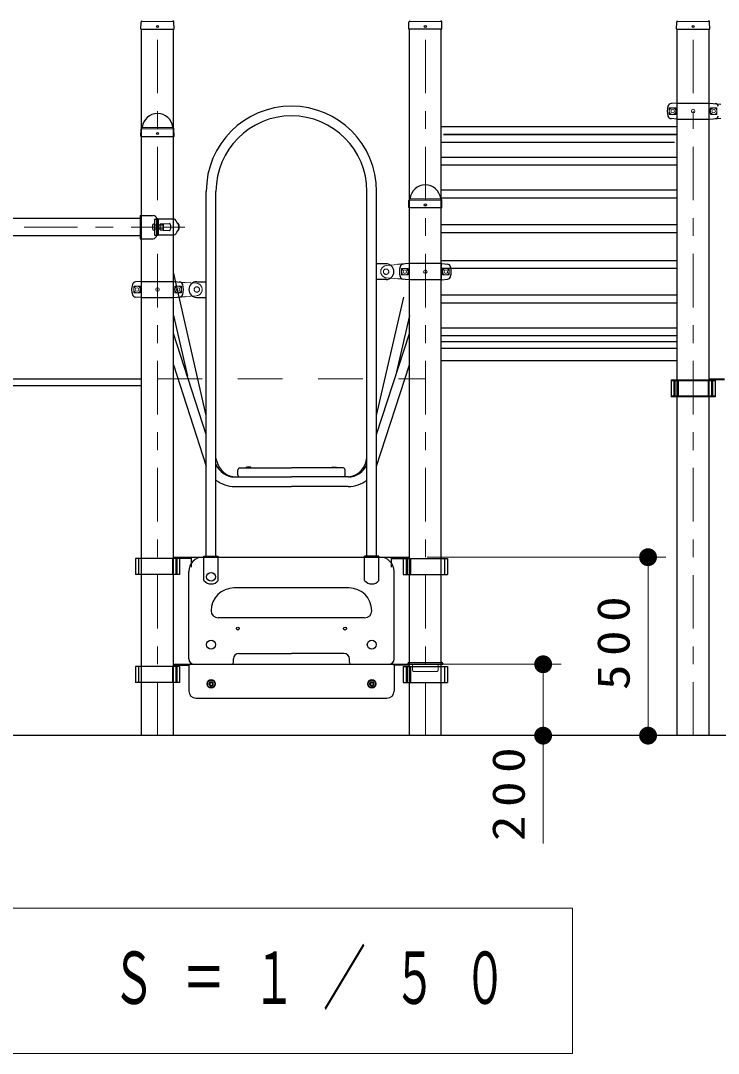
# Model space of a CAD drawing. Units: millimetres on the paper, scale 1:50. Extents: x -385 to 0, y -594 to 267.
# Drawn here: x -103.8 to -64.7, y -137 to -79.1 of the extents above; entities that cross this region are included whole.
import ezdxf

# ---------------------------------------------------------------- set-up
doc = ezdxf.new("R2010")
doc.units = ezdxf.units.MM
doc.linetypes.add('USER1', pattern=[4.5, 2.5, -2])
doc.linetypes.add('USER2', pattern=[6, 3, -1, 1, -1])
doc.layers.add('LY_1', color=7, linetype='Continuous', lineweight=25)
doc.styles.add('ＭＳ ゴシック', font='')
doc.styles.get('ＭＳ ゴシック').set_extended_font_data('MS Gothic')

# ---------------------------------------------------------------- blocks, each defined once
blk = doc.blocks.new('filled_dot')
at = {"color": 0, "linetype": 'Continuous', "lineweight": -2, "const_width": 1.25}
blk.add_lwpolyline([(-0.625, 0, 1), (0.625, 0, 1)], format="xyb", close=True, dxfattribs=at)

msp = doc.modelspace()

# ---------------------------------------------------------------- linework, layer by layer
at = {"layer": 'LY_1'}
for p, q in [((-97.043, -79.611), (-97.035, -79.214)), ((-97.01, -79.156), (-96.988, -79.134)), ((-95.218, -79.156), (-95.24, -79.134)), ((-95.185, -79.61), (-95.193, -79.214)), ((-82.043, -79.61), (-82.035, -79.214)), ((-82.01, -79.156), (-81.988, -79.134)), ((-80.218, -79.156), (-80.24, -79.134)), ((-80.185, -79.611), (-80.193, -79.214)), ((-67.043, -79.611), (-67.035, -79.214)), ((-67.01, -79.156), (-66.988, -79.134)), ((-65.218, -79.156), (-65.24, -79.134)), ((-65.185, -79.61), (-65.193, -79.214)), ((-97.033, -79.62), (-97.043, -79.611)), ((-97.033, -79.62), (-95.194, -79.62)), ((-97.005, -119.201), (-97.005, -79.62)), ((-95.223, -119.201), (-95.223, -79.62)), ((-95.185, -79.61), (-95.194, -79.62)), ((-82.043, -79.61), (-82.033, -79.62)), ((-80.195, -79.62), (-82.033, -79.62)), ((-82.005, -119.201), (-82.005, -79.62)), ((-80.223, -119.201), (-80.223, -79.62)), ((-80.195, -79.62), (-80.185, -79.611)), ((-67.033, -79.62), (-67.043, -79.611)), ((-67.033, -79.62), (-65.194, -79.62)), ((-67.005, -119.201), (-67.005, -79.62)), ((-65.223, -119.201), (-65.223, -79.62)), ((-65.185, -79.61), (-65.194, -79.62)), ((-67.034, -83.751), (-67.349, -83.778)), ((-67.034, -83.751), (-65.193, -83.751)), ((-65.194, -83.751), (-64.564, -83.806)), ((-67.034, -84.651), (-67.349, -84.623)), ((-67.034, -84.651), (-65.193, -84.651)), ((-65.194, -84.651), (-64.564, -84.596)), ((-97.043, -85.611), (-97.035, -85.214)), ((-97.033, -85.62), (-97.043, -85.611)), ((-97.033, -85.62), (-95.194, -85.62)), ((-97.01, -85.156), (-96.988, -85.134)), ((-95.218, -85.156), (-95.24, -85.134)), ((-95.185, -85.61), (-95.194, -85.62)), ((-95.185, -85.61), (-95.193, -85.214)), ((-67.005, -85.084), (-80.223, -85.084)), ((-67.005, -85.533), (-80.094, -85.533)), ((-67.005, -85.518), (-80.09, -85.518)), ((-67.159, -85.967), (-80.223, -85.967)), ((-67.005, -86.798), (-80.223, -86.798)), ((-67.005, -87.232), (-80.223, -87.232)), ((-93.386, -109.137), (-93.386, -88.701)), ((-92.842, -109.137), (-92.842, -88.7)), ((-84.386, -109.137), (-84.386, -88.7)), ((-83.842, -109.137), (-83.842, -88.701)), ((-67.005, -88.641), (-80.223, -88.641)), ((-67.005, -89.075), (-80.223, -89.075)), ((-82.043, -89.61), (-82.035, -89.214)), ((-82.043, -89.61), (-82.033, -89.62)), ((-80.195, -89.62), (-82.033, -89.62)), ((-82.01, -89.156), (-81.988, -89.134)), ((-80.218, -89.156), (-80.24, -89.134)), ((-80.195, -89.62), (-80.185, -89.611)), ((-80.185, -89.611), (-80.193, -89.214)), ((-97.089, -90.215), (-140.139, -90.215)), ((-97.089, -90.051), (-96.365, -90.051)), ((-97.089, -90.051), (-97.089, -91.351)), ((-96.285, -90.251), (-96.165, -90.251)), ((-96.285, -90.251), (-96.285, -91.151)), ((-96.165, -90.251), (-96.165, -91.151)), ((-95.192, -90.251), (-96.044, -90.251)), ((-96.405, -90.621), (-96.405, -90.781)), ((-96.285, -90.521), (-96.305, -90.521)), ((-96.084, -90.291), (-96.084, -91.111)), ((-95.79, -90.517), (-95.449, -90.499)), ((-95.79, -90.517), (-95.79, -90.884)), ((-94.979, -90.501), (-94.974, -90.501)), ((-67.005, -90.584), (-80.223, -90.584)), ((-97.089, -91.187), (-140.139, -91.187)), ((-97.089, -91.351), (-96.365, -91.351)), ((-96.285, -90.881), (-96.305, -90.881)), ((-96.285, -91.151), (-96.165, -91.151)), ((-95.194, -91.151), (-96.044, -91.151)), ((-95.79, -90.884), (-95.449, -90.902)), ((-94.979, -90.901), (-94.974, -90.901)), ((-67.005, -91.018), (-80.223, -91.018)), ((-67.005, -92.584), (-80.223, -92.584)), ((-83.314, -92.761), (-83.842, -92.761)), ((-82.034, -92.751), (-82.664, -92.806)), ((-80.194, -92.751), (-82.034, -92.751)), ((-67.005, -93.018), (-80.223, -93.018)), ((-80.194, -92.751), (-79.878, -92.778)), ((-93.386, -101.252), (-95.223, -93.221)), ((-83.314, -93.641), (-83.842, -93.641)), ((-82.034, -93.651), (-82.664, -93.596)), ((-80.194, -93.651), (-82.034, -93.651)), ((-80.194, -93.651), (-79.878, -93.623)), ((-97.034, -93.751), (-97.349, -93.778)), ((-97.034, -93.751), (-95.193, -93.751)), ((-95.194, -93.751), (-94.564, -93.806)), ((-93.914, -93.761), (-93.386, -93.761)), ((-97.034, -94.651), (-97.349, -94.623)), ((-97.034, -94.651), (-95.193, -94.651)), ((-95.194, -94.651), (-94.564, -94.596)), ((-93.914, -94.641), (-93.385, -94.641)), ((-83.842, -101.252), (-82.326, -94.625)), ((-67.005, -94.526), (-80.223, -94.526)), ((-67.005, -94.96), (-80.223, -94.96)), ((-95.223, -95.66), (-94.445, -99.06)), ((-82.005, -95.66), (-82.782, -99.06)), ((-67.005, -96.369), (-80.223, -96.369)), ((-93.386, -102.327), (-95.223, -96.662)), ((-83.842, -102.327), (-82.005, -96.662)), ((-67.005, -96.803), (-80.223, -96.803)), ((-67.005, -97.131), (-80.223, -97.131)), ((-67.005, -97.511), (-80.223, -97.511)), ((-67.005, -98.191), (-80.223, -98.191)), ((-95.223, -98.426), (-93.386, -104.091)), ((-83.842, -104.091), (-82.005, -98.426)), ((-105.842, -99.201), (-97.005, -99.201)), ((-67.35, -99.265), (-64.878, -99.265)), ((-67.35, -99.265), (-67.35, -100.221)), ((-64.878, -99.321), (-67.35, -99.321)), ((-67.195, -99.265), (-67.195, -100.165)), ((-67.184, -99.321), (-67.184, -100.221)), ((-67.136, -99.265), (-67.136, -100.165)), ((-66.948, -99.265), (-66.948, -100.165)), ((-65.279, -99.321), (-65.279, -100.221)), ((-65.223, -99.201), (-64.364, -99.201)), ((-65.223, -99.247), (-64.364, -99.247)), ((-65.092, -99.321), (-65.092, -100.221)), ((-65.044, -99.265), (-65.044, -100.165)), ((-65.033, -99.321), (-65.033, -100.221)), ((-64.878, -99.265), (-64.878, -100.221)), ((-105.842, -99.581), (-97.005, -99.581)), ((-67.35, -100.165), (-64.878, -100.165)), ((-64.878, -100.221), (-67.35, -100.221)), ((-92.797, -103.824), (-92.842, -103.63)), ((-91.144, -104.181), (-91.114, -104.161)), ((-90.914, -104.161), (-91.114, -104.161)), ((-90.914, -104.161), (-90.884, -104.181)), ((-86.314, -104.161), (-86.344, -104.181)), ((-86.314, -104.161), (-86.114, -104.161)), ((-86.084, -104.181), (-86.114, -104.161)), ((-84.43, -103.824), (-84.386, -103.63)), ((-91.796, -104.701), (-88.614, -104.701)), ((-91.614, -104.601), (-91.614, -104.301)), ((-91.514, -104.201), (-88.614, -104.201)), ((-90.884, -104.181), (-91.144, -104.181)), ((-91.144, -104.181), (-91.144, -104.201)), ((-90.884, -104.181), (-90.884, -104.201)), ((-85.714, -104.201), (-88.614, -104.201)), ((-85.432, -104.701), (-88.614, -104.701)), ((-86.344, -104.181), (-86.084, -104.181)), ((-86.344, -104.181), (-86.344, -104.201)), ((-86.084, -104.181), (-86.084, -104.201)), ((-85.614, -104.601), (-85.614, -104.301)), ((-91.796, -105.245), (-88.614, -105.245)), ((-85.432, -105.245), (-88.614, -105.245)), ((-97.35, -109.265), (-97.35, -110.165)), ((-94.214, -109.265), (-97.35, -109.265)), ((-97.184, -109.265), (-97.184, -110.165)), ((-95.279, -109.265), (-95.279, -110.165)), ((-95.223, -109.201), (-94.364, -109.201)), ((-95.092, -109.265), (-95.092, -110.165)), ((-95.033, -109.265), (-95.033, -110.165)), ((-94.878, -109.265), (-94.878, -110.165)), ((-94.364, -109.201), (-82.864, -109.201)), ((-94.214, -109.765), (-94.214, -109.201)), ((-93.514, -110.501), (-93.514, -109.137)), ((-93.514, -109.137), (-92.714, -109.137)), ((-92.714, -110.501), (-92.714, -109.137)), ((-84.514, -110.501), (-84.514, -109.137)), ((-83.714, -109.137), (-84.514, -109.137)), ((-83.714, -110.501), (-83.714, -109.137)), ((-83.014, -109.765), (-83.014, -109.201)), ((-83.014, -109.265), (-79.878, -109.265)), ((-82.864, -109.201), (-82.005, -109.201)), ((-82.35, -109.265), (-82.35, -110.165)), ((-82.195, -109.265), (-82.195, -110.165)), ((-82.136, -109.265), (-82.136, -110.165)), ((-81.948, -109.265), (-81.948, -110.165)), ((-80.044, -109.265), (-80.044, -110.165)), ((-79.878, -109.265), (-79.878, -110.165)), ((-94.878, -110.165), (-97.35, -110.165)), ((-94.364, -114.901), (-94.364, -110.001)), ((-82.864, -114.901), (-82.864, -110.001)), ((-82.35, -110.165), (-79.878, -110.165)), ((-85.394, -110.921), (-91.834, -110.921)), ((-84.514, -112.601), (-92.714, -112.601)), ((-91.864, -115.101), (-91.864, -114.901)), ((-91.564, -114.601), (-88.614, -114.601)), ((-85.664, -114.601), (-88.614, -114.601)), ((-85.364, -115.101), (-85.364, -114.901)), ((-82.094, -115.161), (-82.094, -115.181)), ((-82.034, -115.101), (-80.194, -115.101)), ((-80.134, -115.161), (-80.134, -115.181)), ((-97.35, -115.321), (-97.35, -116.221)), ((-94.878, -115.321), (-97.35, -115.321)), ((-97.184, -115.321), (-97.184, -116.221)), ((-95.279, -115.321), (-95.279, -116.221)), ((-95.223, -115.201), (-94.364, -115.201)), ((-95.223, -115.247), (-94.364, -115.247)), ((-95.092, -115.321), (-95.092, -116.221)), ((-95.033, -115.321), (-95.033, -116.221)), ((-94.878, -115.321), (-94.878, -116.221)), ((-94.364, -115.261), (-94.364, -116.701)), ((-94.304, -115.201), (-82.924, -115.201)), ((-82.864, -115.201), (-80.154, -115.201)), ((-82.005, -115.247), (-82.864, -115.247)), ((-82.864, -115.261), (-82.864, -116.701)), ((-82.35, -115.321), (-82.35, -116.221)), ((-82.35, -115.321), (-79.878, -115.321)), ((-82.195, -115.321), (-82.195, -116.221)), ((-82.136, -115.321), (-82.136, -116.221)), ((-81.948, -115.321), (-81.948, -116.221)), ((-80.044, -115.321), (-80.044, -116.221)), ((-79.878, -115.321), (-79.878, -116.221)), ((-94.878, -116.221), (-97.35, -116.221)), ((-93.194, -116.255), (-93.114, -116.208)), ((-93.194, -116.255), (-93.194, -116.347)), ((-93.114, -116.208), (-93.034, -116.255)), ((-93.034, -116.255), (-93.034, -116.347)), ((-84.194, -116.255), (-84.114, -116.208)), ((-84.194, -116.255), (-84.194, -116.347)), ((-84.114, -116.208), (-84.034, -116.255)), ((-84.034, -116.255), (-84.034, -116.347)), ((-82.35, -116.221), (-79.878, -116.221)), ((-93.194, -116.347), (-93.114, -116.393)), ((-93.114, -116.393), (-93.034, -116.347)), ((-84.194, -116.347), (-84.114, -116.393)), ((-84.114, -116.393), (-84.034, -116.347)), ((-93.964, -117.101), (-88.614, -117.101)), ((-88.614, -117.101), (-83.264, -117.101)), ((-43.187, -119.201), (-165.017, -119.201))]:
    msp.add_line(p, q, dxfattribs=at)
at = {"layer": 'LY_1', "lineweight": 13}
for p, q in [((-97.007, -79.19), (-95.22, -79.19)), ((-80.22, -79.19), (-82.007, -79.19)), ((-67.007, -79.19), (-65.22, -79.19)), ((-67.079, -84.016), (-67.449, -84.016)), ((-67.449, -84.386), (-67.449, -84.016)), ((-67.079, -84.386), (-67.449, -84.386)), ((-65.149, -84.016), (-64.779, -84.016)), ((-65.149, -84.386), (-64.779, -84.386)), ((-64.779, -84.386), (-64.779, -84.016)), ((-97.007, -85.19), (-95.22, -85.19)), ((-96.971, -85.121), (-95.26, -85.121)), ((-80.22, -89.19), (-82.007, -89.19)), ((-80.257, -89.121), (-81.968, -89.121)), ((-82.079, -93.016), (-82.449, -93.016)), ((-82.449, -93.386), (-82.449, -93.016)), ((-80.149, -93.016), (-79.779, -93.016)), ((-79.779, -93.386), (-79.779, -93.016)), ((-82.079, -93.386), (-82.449, -93.386)), ((-80.149, -93.386), (-79.779, -93.386)), ((-97.079, -94.016), (-97.449, -94.016)), ((-97.449, -94.386), (-97.449, -94.016)), ((-95.149, -94.016), (-94.779, -94.016)), ((-94.779, -94.386), (-94.779, -94.016)), ((-97.079, -94.386), (-97.449, -94.386)), ((-95.149, -94.386), (-94.779, -94.386)), ((-81.005, -109.201), (-67.64, -109.201)), ((-68.64, -119.201), (-68.64, -109.201)), ((-81.005, -115.201), (-73.516, -115.201)), ((-74.516, -115.201), (-74.516, -125.245)), ((-72.875, -128.871), (-123.675, -128.871)), ((-72.875, -137.004), (-72.875, -128.871)), ((-123.675, -137.004), (-72.875, -137.004))]:
    msp.add_line(p, q, dxfattribs=at)
at = {"layer": 'LY_1', "linetype": 'USER2', "lineweight": 13}
for p, q in [((-96.114, -119.201), (-96.114, -79.201)), ((-81.114, -119.201), (-81.114, -79.201)), ((-66.114, -119.201), (-66.114, -79.201)), ((-94.593, -90.701), (-142.679, -90.701))]:
    msp.add_line(p, q, dxfattribs=at)
at = {"layer": 'LY_1', "linetype": 'USER1', "lineweight": 13}
for p, q in [((-95.214, -90.271), (-95.214, -91.131)), ((-96.285, -90.581), (-96.165, -90.581)), ((-95.785, -90.601), (-96.285, -90.601)), ((-95.785, -90.801), (-96.285, -90.801)), ((-96.285, -90.821), (-96.165, -90.821)), ((-96.084, -90.581), (-95.964, -90.581)), ((-96.084, -90.821), (-95.964, -90.821)), ((-95.964, -90.531), (-95.804, -90.531)), ((-95.964, -90.536), (-95.964, -90.866)), ((-95.954, -90.526), (-95.79, -90.517)), ((-95.804, -90.531), (-95.804, -90.871)), ((-95.785, -90.801), (-95.785, -90.601)), ((-95.964, -90.871), (-95.804, -90.871)), ((-95.954, -90.876), (-95.79, -90.884)), ((-82.664, -92.806), (-83.294, -92.852)), ((-82.014, -92.771), (-82.014, -93.631)), ((-80.214, -92.771), (-80.214, -93.631)), ((-82.664, -93.596), (-83.294, -93.549)), ((-97.014, -93.771), (-97.014, -94.631)), ((-95.214, -93.771), (-95.214, -94.631)), ((-94.564, -93.806), (-93.933, -93.852)), ((-94.564, -94.596), (-93.933, -94.549)), ((-96.114, -99.201), (-81.114, -99.201)), ((-81.825, -115.541), (-81.825, -115.201)), ((-81.765, -115.601), (-80.463, -115.601)), ((-80.403, -115.541), (-80.403, -115.201))]:
    msp.add_line(p, q, dxfattribs=at)
at = {"layer": 'LY_1'}
for centre, radius in [((-96.114, -79.46), 0.06), ((-81.114, -79.46), 0.06), ((-66.114, -79.46), 0.06), ((-96.114, -85.46), 0.06), ((-81.114, -89.46), 0.06), ((-93.114, -110.301), 0.25), ((-91.614, -113.201), 0.08), ((-85.614, -113.201), 0.08), ((-93.114, -114.101), 0.25), ((-84.114, -114.101), 0.25), ((-93.114, -116.301), 0.21), ((-84.114, -116.301), 0.21)]:
    msp.add_circle(centre, radius, dxfattribs=at)
at = {"layer": 'LY_1', "lineweight": 13}
for centre, radius in [((-67.264, -84.201), 0.185), ((-67.264, -84.201), 0.1), ((-66.114, -84.201), 0.1), ((-64.964, -84.201), 0.185), ((-64.964, -84.201), 0.1), ((-82.264, -93.201), 0.185), ((-82.264, -93.201), 0.1), ((-81.114, -93.201), 0.1), ((-79.964, -93.201), 0.185), ((-79.964, -93.201), 0.1), ((-97.264, -94.201), 0.185), ((-97.264, -94.201), 0.1), ((-96.114, -94.201), 0.1), ((-94.964, -94.201), 0.185), ((-94.964, -94.201), 0.1), ((-93.114, -116.301), 0.24), ((-93.114, -116.301), 0.11), ((-84.114, -116.301), 0.24), ((-84.114, -116.301), 0.11)]:
    msp.add_circle(centre, radius, dxfattribs=at)
at = {"layer": 'LY_1', "linetype": 'USER1', "lineweight": 13}
for centre, radius in [((-83.314, -93.201), 0.15), ((-93.914, -94.201), 0.15), ((-93.114, -116.301), 0.125), ((-84.114, -116.301), 0.125)]:
    msp.add_circle(centre, radius, dxfattribs=at)
at = {"layer": 'LY_1'}
for centre, radius, start, end in [((-96.951, -79.215), 0.084, 135, 178.99605), ((-95.277, -79.215), 0.084, 1.00395, 45), ((-81.951, -79.215), 0.084, 135, 178.99605), ((-80.277, -79.215), 0.084, 1.00395, 45), ((-66.951, -79.215), 0.084, 135, 178.99605), ((-65.277, -79.215), 0.084, 1.00395, 45), ((-67.332, -83.978), 0.2, 95, 163.80375), ((-64.896, -83.978), 0.2, 16.19625, 85), ((-96.114, -85.201), 0.864, 90, 173.3676), ((-96.114, -85.201), 0.864, 6.6324, 90), ((-88.614, -88.701), 4.772, 0, 180), ((-88.614, -88.701), 4.228, 0, 180), ((-66.564, -84.201), 1, 163.80375, 196.19625), ((-67.332, -84.424), 0.2, 196.19625, 265), ((-64.896, -84.424), 0.2, 275, 343.80375), ((-96.951, -85.215), 0.084, 135, 178.99605), ((-97.028, -85.094), 0.056, 315, 353.3676), ((-95.2, -85.094), 0.056, 186.6324, 225), ((-95.277, -85.215), 0.084, 1.00395, 45), ((-81.114, -89.201), 0.864, 90, 173.3676), ((-81.114, -89.201), 0.864, 6.6324, 90), ((-82.028, -89.094), 0.056, 315, 353.3676), ((-80.2, -89.094), 0.056, 186.6324, 225), ((-81.951, -89.215), 0.084, 135, 178.99605), ((-80.277, -89.215), 0.084, 1.00395, 45), ((-96.365, -90.251), 0.2, 0, 90), ((-96.044, -90.291), 0.04, 90, 180), ((-95.192, -90.331), 0.08, 39.77906, 90), ((-96.305, -90.621), 0.1, 90, 180), ((-96.305, -90.781), 0.1, 180, 270), ((-95.448, -90.519), 0.02, 28.61505, 93), ((-96.659, -91.18), 1.4, 25.30055, 28.61505), ((-96.659, -90.221), 1.4, 331.38495, 334.69945), ((-95.645, -90.701), 0.278, 334.69945, 25.30055), ((-96.206, -91.175), 1.4, 25.55841, 39.77906), ((-96.206, -90.226), 1.4, 320.22094, 334.44159), ((-94.974, -90.521), 0.02, 36.8699, 90), ((-95.214, -90.701), 0.32, 323.1301, 36.8699), ((-95.214, -90.701), 0.3, 334.44159, 25.55841), ((-96.365, -91.151), 0.2, 270, 0), ((-96.044, -91.111), 0.04, 180, 270), ((-95.448, -90.882), 0.02, 267, 331.38495), ((-95.192, -91.071), 0.08, 270, 320.22094), ((-94.974, -90.881), 0.02, 270, 323.1301), ((-83.314, -93.201), 0.44, 270, 90), ((-81.564, -93.201), 1, 163.80375, 196.19625), ((-82.332, -92.978), 0.2, 95, 163.80375), ((-79.896, -92.978), 0.2, 16.19625, 85), ((-80.664, -93.201), 1, 343.80375, 16.19625), ((-82.332, -93.424), 0.2, 196.19625, 265), ((-79.896, -93.424), 0.2, 275, 343.80375), ((-96.564, -94.201), 1, 163.80375, 196.19625), ((-97.332, -93.978), 0.2, 95, 163.80375), ((-94.896, -93.978), 0.2, 16.19625, 85), ((-95.664, -94.201), 1, 343.80375, 16.19625), ((-93.914, -94.201), 0.44, 90, 270), ((-97.332, -94.424), 0.2, 196.19625, 265), ((-94.896, -94.424), 0.2, 275, 343.80375), ((-91.796, -103.573), 1.128, 202.01188, 270), ((-91.698, -103.573), 1.128, 192.88346, 270), ((-85.53, -103.573), 1.128, 270, 347.11654), ((-85.432, -103.573), 1.128, 270, 337.98812), ((-91.514, -104.301), 0.1, 90, 180), ((-91.514, -104.601), 0.1, 180, 270), ((-85.714, -104.301), 0.1, 0, 90), ((-85.714, -104.601), 0.1, 270, 0), ((-91.796, -103.573), 1.672, 231.28375, 270), ((-85.432, -103.573), 1.672, 270, 308.71625), ((-93.564, -110.001), 0.8, 90, 180), ((-83.664, -110.001), 0.8, 0, 90), ((-93.114, -110.201), 0.5, 216.8699, 323.1301), ((-84.114, -110.201), 0.5, 216.8699, 323.1301), ((-91.834, -112.201), 1.28, 90, 180), ((-85.394, -112.201), 1.28, 0, 90), ((-92.714, -112.201), 0.4, 180, 270), ((-84.514, -112.201), 0.4, 270, 0), ((-94.064, -114.901), 0.3, 180, 270), ((-91.964, -115.101), 0.1, 270, 0), ((-91.564, -114.901), 0.3, 90, 180), ((-85.664, -114.901), 0.3, 0, 90), ((-85.264, -115.101), 0.1, 180, 270), ((-83.164, -114.901), 0.3, 270, 0), ((-82.034, -115.161), 0.06, 90, 180), ((-80.194, -115.161), 0.06, 0, 90), ((-94.304, -115.261), 0.06, 90, 180), ((-82.924, -115.261), 0.06, 0, 90), ((-82.074, -115.181), 0.02, 180, 270), ((-80.154, -115.181), 0.02, 270, 0), ((-93.964, -116.701), 0.4, 180, 270), ((-83.264, -116.701), 0.4, 270, 0)]:
    msp.add_arc(centre, radius, start, end, dxfattribs=at)
at = {"layer": 'LY_1', "lineweight": 13}
for centre, start, end in [((-69.639, -84.201), 355.87048, 4.12952), ((-62.588, -84.201), 175.87048, 184.12952), ((-84.639, -93.201), 355.87048, 4.12952), ((-77.588, -93.201), 175.87048, 184.12952), ((-99.639, -94.201), 355.87048, 4.12952), ((-92.588, -94.201), 175.87048, 184.12952)]:
    msp.add_arc(centre, 2.567, start, end, dxfattribs=at)
at = {"layer": 'LY_1', "linetype": 'USER1', "lineweight": 13}
for centre, radius, start, end in [((-95.194, -90.271), 0.02, 88.01112, 180), ((-95.954, -90.536), 0.01, 92, 180), ((-95.954, -90.866), 0.01, 180, 268), ((-95.194, -91.131), 0.02, 180, 270), ((-83.264, -93.201), 0.35, 95, 265), ((-82.034, -92.771), 0.02, 0, 91.98888), ((-82.034, -93.631), 0.02, 270, 0), ((-95.194, -93.771), 0.02, 88.01112, 180), ((-93.964, -94.201), 0.35, 275, 85), ((-95.194, -94.631), 0.02, 180, 270), ((-81.765, -115.541), 0.06, 180, 270), ((-80.463, -115.541), 0.06, 270, 0)]:
    msp.add_arc(centre, radius, start, end, dxfattribs=at)

# ---------------------------------------------------------------- block references
at = {"layer": 'LY_1', "lineweight": 13, "xscale": 0.4, "yscale": 0.4}
for p, rotation in [((-68.64, -109.201), 270), ((-74.516, -115.201), 270), ((-74.516, -119.201), 90), ((-68.64, -119.201), 90)]:
    msp.add_blockref('filled_dot', p, dxfattribs=dict(at, rotation=rotation))

# ---------------------------------------------------------------- texts
at = {"layer": 'LY_1', "char_height": 1.833, "attachment_point": 8, "rotation": 90, "style": 'ＭＳ ゴシック'}
for s, insert in [('\\T1.33;\\W1.15;500', (-69.64, -113.784)), ('\\T1.33;\\W1.15;200', (-75.516, -122.245))]:
    msp.add_mtext(s, dxfattribs=dict(at, insert=insert))
at = {"layer": 'LY_1', "insert": (-122.275, -132.938), "char_height": 2.933, "attachment_point": 4, "style": 'ＭＳ ゴシック'}
msp.add_mtext('\\T1.64;\\W0.6;Ｄ視立面図\u3000Ｓ＝１／５０', dxfattribs=at)

doc.saveas('drawing.dxf')
